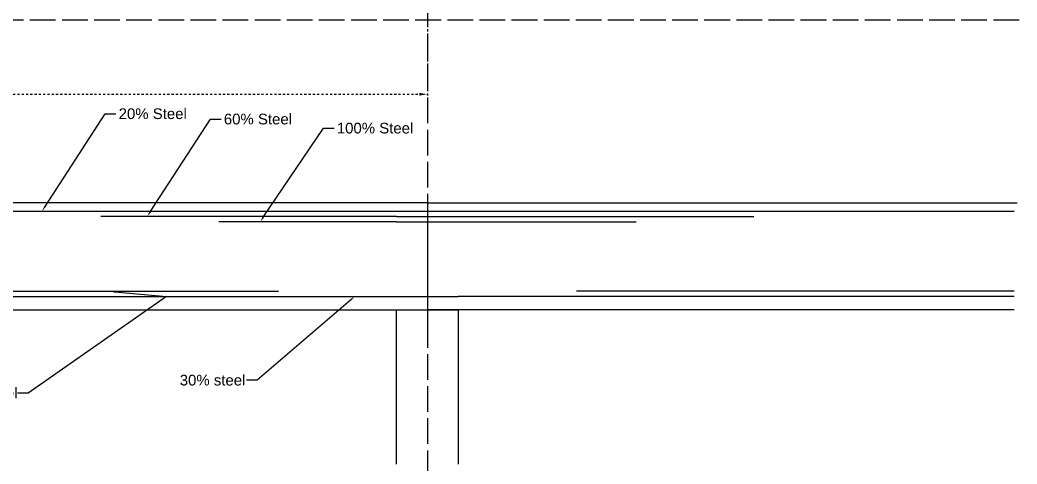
# Model space of a CAD drawing. Header units: millimetres. Extents: x 685 to 13990, y 236 to 7201.
# Drawn here: x 10264 to 13990, y 775 to 2436 of the extents above; entities that cross this region are included whole.
import ezdxf
from ezdxf import colors
from ezdxf.entities.mleader import LeaderData, LeaderLine
from ezdxf.math import Vec2, Vec3

# ---------------------------------------------------------------- set-up
doc = ezdxf.new("R2010")
doc.units = ezdxf.units.MM
doc.header["$LTSCALE"] = 8
doc.linetypes.add('ACAD_ISO02W100', pattern=[15, 12, -3])
doc.linetypes.add('JIS_02_1.0', pattern=[2, 1, -1])
doc.layers.add('Brick Wall', color=12, linetype='Continuous', lineweight=30)
doc.layers.add('Construction Line', color=31, linetype='ACAD_ISO02W100')
doc.layers.add('dimensions', color=7, linetype='JIS_02_1.0')
doc.styles.add('Annotative', font='arial.ttf')
doc.styles.get("Standard").update_dxf_attribs({"font": 'arial.ttf'})
doc.dimstyles.new('Annotative', dxfattribs={"dimscale": 0, "dimtxt": 8, "dimasz": 6, "dimexe": 1.25, "dimexo": 0.625, "dimtad": 1, "dimtxsty": 'Annotative', "dimcen": 2.5, "dimadec": 0, "dimazin": 0, "dimtfac": 1, "dimtmove": 0, "dimatfit": 3, "dimfxl": 1, "dimarcsym": 0})

# ---------------------------------------------------------------- blocks, each defined once
blk = doc.blocks.new('*D8')
at = {"layer": 'Defpoints', "color": 0, "transparency": 16777216}
for p in [(7136.2, 2436.5), (11786.2, 2436.5), (11786.2, 2158.4)]:
    blk.add_point(p, dxfattribs=at)
at = {"layer": 'dimensions', "color": 0, "lineweight": -2, "transparency": 16777216}
for p, q in [((7136.2, 2433.3), (7136.2, 2152.2)), ((11786.2, 2433.3), (11786.2, 2152.2)), ((7166.2, 2158.4), (11756.2, 2158.4))]:
    blk.add_line(p, q, dxfattribs=at)
at = {"layer": 'dimensions', "color": 0, "transparency": 16777216}
for points in [[(7166.2, 2163.4), (7166.2, 2153.4), (7136.2, 2158.4)], [(11756.2, 2163.4), (11756.2, 2153.4), (11786.2, 2158.4)]]:
    blk.add_solid(points, dxfattribs=at)
at = {"layer": 'dimensions', "color": 0, "transparency": 16777216, "insert": (9461.2, 2182), "char_height": 40, "attachment_point": 5, "style": 'Annotative'}
blk.add_mtext('4650', dxfattribs=at)

msp = doc.modelspace()

# ---------------------------------------------------------------- linework, layer by layer
for p, q in [((11786.22145, 1751.45144), (7136.22145, 1751.45144)), ((11786.22145, 1751.45144), (13989.5827, 1751.45144)), ((7251.22145, 1721.45144), (11671.22145, 1721.45144)), ((11671.22145, 1721.45144), (11901.22145, 1721.45144)), ((11786.22145, 1721.45144), (11786.22145, 1221.45144)), ((11901.22145, 1721.45144), (13978.29391, 1721.45144)), ((11671.22145, 1701.45144), (10566.22145, 1701.45144)), ((11671.22145, 1681.45144), (11006.22145, 1681.45144)), ((11671.22145, 1701.45144), (11901.22145, 1701.45144)), ((11671.22145, 1681.45144), (11901.22145, 1681.45144)), ((11901.22145, 1701.45144), (13006.22145, 1701.45144)), ((11901.22145, 1681.45144), (12566.22145, 1681.45144)), ((7576.22145, 1421.45144), (11229.22145, 1421.45144)), ((13978.29391, 1421.45144), (12343.22145, 1421.45144)), ((7251.22145, 1401.45144), (11671.22145, 1401.45144)), ((11671.22145, 1401.45144), (11901.22145, 1401.45144)), ((13978.29391, 1401.45144), (11901.22145, 1401.45144)), ((7136.22145, 1351.45144), (11786.22145, 1351.45144)), ((11671.22145, 1351.45144), (11901.22145, 1351.45144)), ((13978.29391, 1351.45144), (11786.22145, 1351.45144))]:
    msp.add_line(p, q)
at = {"layer": 'Brick Wall'}
for p, q in [((11671.22145, 774.54716), (11671.22145, 1351.45144)), ((11671.22145, 1351.45144), (11901.22145, 1351.45144)), ((11901.22145, 1351.45144), (11901.22145, 774.54716))]:
    msp.add_line(p, q, dxfattribs=at)
at = {"layer": 'Construction Line'}
for p, direction in [((11786.22145, 1721.45144), (0, -1)), ((2888.16364, 2436.45144), (1, 0))]:
    msp.add_xline(p, direction, dxfattribs=at)

# ---------------------------------------------------------------- dimensions: what is measured, and where the dimension line sits
at = {"layer": 'dimensions'}
dim = msp.add_linear_dim(base=(11786.22145, 2158.44182), p1=(7136.22145, 2436.45144), p2=(11786.22145, 2436.45144), dimstyle='Annotative', dxfattribs=at)
dim.commit()
dim.dimension.update_dxf_attribs({"geometry": '*D8', "text_midpoint": (9461.22145, 2158.44182), "dimtype": 160})

# ---------------------------------------------------------------- leaders
ml = msp.add_multileader_mtext('Standard', dxfattribs=at)
ml.set_content('20% Steel', color=256)
ml.set_leader_properties()
ml.build(insert=Vec2(0, 0))
ml.multileader.update_dxf_attribs({"arrow_head_size": 20, "scale": 5})
ctx = ml.context
ctx.base_point, ctx.scale, ctx.char_height, ctx.arrow_head_size, ctx.landing_gap_size, ctx.plane_origin = Vec3(10622.43965, 2084.80257), 5, 40, 20, 10, Vec3(10346.57412, 1721.45144)
notes = []
notes.append((ctx, [(0, (1, 1, 0), (10582.43965, 2084.80257), (1, 0), 40, [(0, [(10346.57412, 1721.45144)], 0, [])])]))
ctx.mtext.insert, ctx.mtext.flow_direction = Vec3(10632.43965, 2105.53927), 5
ml = msp.add_multileader_mtext('Standard', dxfattribs=at)
ml.set_content('60% Steel', color=256)
ml.set_leader_properties()
ml.build(insert=Vec2(0, 0))
ml.multileader.update_dxf_attribs({"arrow_head_size": 20, "scale": 5})
ctx = ml.context
ctx.base_point, ctx.scale, ctx.char_height, ctx.arrow_head_size, ctx.landing_gap_size, ctx.plane_origin = Vec3(11015.53797, 2064.80257), 5, 40, 20, 10, Vec3(10739.67244, 1701.45144)
notes.append((ctx, [(0, (1, 1, 0), (10975.53797, 2064.80257), (1, 0), 40, [(0, [(10739.67244, 1701.45144)], 0, [])])]))
ctx.mtext.insert, ctx.mtext.flow_direction = Vec3(11025.53797, 2085.53927), 5
ml = msp.add_multileader_mtext('Standard', dxfattribs=at)
ml.set_content('100% Steel', color=256)
ml.set_leader_properties()
ml.build(insert=Vec2(0, 0))
ml.multileader.update_dxf_attribs({"arrow_head_size": 20, "scale": 5})
ctx = ml.context
ctx.base_point, ctx.scale, ctx.char_height, ctx.arrow_head_size, ctx.landing_gap_size, ctx.plane_origin = Vec3(11437.69942, 2030.88218), 5, 40, 20, 10, Vec3(11161.83389, 1667.53106)
notes.append((ctx, [(0, (1, 1, 0), (11397.69942, 2030.88218), (1, 0), 40, [(0, [(11161.83389, 1681.45144)], 0, [])])]))
ctx.mtext.insert, ctx.mtext.flow_direction = Vec3(11447.69942, 2051.61888), 5
ml = msp.add_multileader_mtext('Standard', dxfattribs=at)
ml.set_content('100% Steel', color=256)
ml.set_leader_properties()
ml.build(insert=Vec2(0, 0))
ml.multileader.update_dxf_attribs({"arrow_head_size": 20, "scale": 5})
ctx = ml.context
ctx.base_point, ctx.scale, ctx.char_height, ctx.arrow_head_size, ctx.landing_gap_size, ctx.plane_origin = Vec3(9958.97047, 1040.29542), 5, 40, 20, 10, Vec3(10597.01155, 1421.45144)
notes.append((ctx, [(0, (1, 1, 0), (10294.76856, 1040.29542), (-1, 0), 40, [(1, [(10597.01155, 1421.45144), (10811.24075, 1401.45144)], 0, [])])]))
ctx.mtext.insert, ctx.mtext.flow_direction = Vec3(9968.97047, 1061.03212), 5
ml = msp.add_multileader_mtext('Standard', dxfattribs=at)
ml.set_content('30% steel', color=256)
ml.set_leader_properties()
ml.build(insert=Vec2(0, 0))
ml.multileader.update_dxf_attribs({"arrow_head_size": 20, "scale": 5})
ctx = ml.context
ctx.base_point, ctx.scale, ctx.char_height, ctx.arrow_head_size, ctx.landing_gap_size, ctx.plane_origin = Vec3(10850.69616, 1087.92302), 5, 40, 20, 10, Vec3(11513.86591, 1401.45144)
notes.append((ctx, [(0, (1, 1, 0), (11149.82304, 1087.92302), (-1, 0), 40, [(0, [(11513.86591, 1401.45144)], 0, [])])]))
ctx.mtext.insert, ctx.mtext.flow_direction = Vec3(10860.69616, 1108.65972), 5
for ctx, leaders in notes:
    for number, flags, end, landing, length, lines in leaders:
        leader = LeaderData()
        leader.index, (leader.has_last_leader_line, leader.has_dogleg_vector, leader.attachment_direction) = number, flags
        leader.last_leader_point, leader.dogleg_vector, leader.dogleg_length = Vec3(end), Vec3(landing), length
        for number, points, colour, breaks in lines:
            line = LeaderLine()
            line.index, line.vertices, line.color, line.breaks = number, Vec3.list(points), colors.encode_raw_color(colour), breaks
            leader.lines.append(line)
        ctx.leaders.append(leader)

doc.saveas('drawing.dxf')
